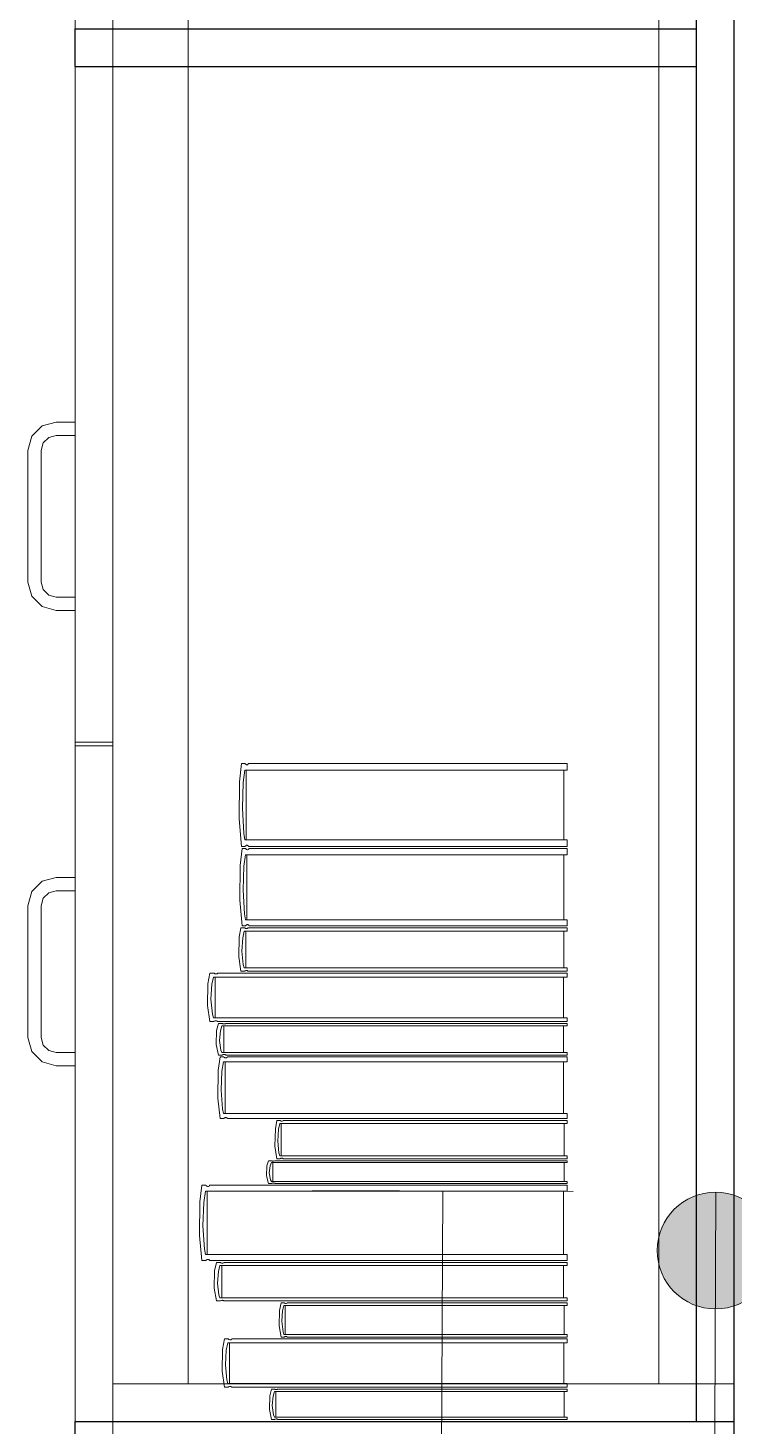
# Model space of a CAD drawing. Header units: inches. Extents: x -19 to 5698, y -728 to 92.
# Drawn here: x 128.308 to 128.683, y 34.793 to 35.536 of the extents above; entities that cross this region are included whole.
import ezdxf

# ---------------------------------------------------------------- set-up
doc = ezdxf.new("R2010")
doc.units = ezdxf.units.IN
doc.header["$MEASUREMENT"] = 0
doc.set_wipeout_variables(frame=1)
for name, pattern in [('HIDDEN', [0.375, 0.25, -0.125]), ('RAYITAS', [0.375, 0.25, -0.125]), ('Wipeout_Contour', [1, 0, -1])]:
    doc.linetypes.add(name, pattern=pattern)
for name, color, linetype, lineweight in [('00 conduct tomacorr', 120, 'HIDDEN', 30), ('T-TECHO-E', 150, 'Continuous', 20), ('TOMACORRIENTE', 22, 'RAYITAS', 9)]:
    doc.layers.add(name, color=color, linetype=linetype, lineweight=lineweight)
doc.layers.add('Interior - Mobiliario', color=7, linetype='Continuous')

# ---------------------------------------------------------------- blocks, each defined once
blk = doc.blocks.new('a')
at = {"layer": 'TOMACORRIENTE', "ltscale": 0.05}
h = blk.add_hatch(color=4, dxfattribs=at)
edge = h.paths.add_edge_path()
edge.add_arc((0, 0.0752), 0.02106, 0, 360)
at = {"layer": 'TOMACORRIENTE', "color": 4}
for p, q in [((-0.14553, 0.09625), (-0.0515, 0.09625)), ((-0.09851, 0.09625), (-0.09851, -0.09657)), ((0, 0.09625), (0, -0.09625)), ((0.06232, -0.09625), (0.06232, 0.09625))]:
    blk.add_line(p, q, dxfattribs=at)
blk.add_circle((0, 0.0752), 0.02106, dxfattribs=at)
blk = doc.blocks.new('CABLE 3FACE')
at = {"layer": 'T-TECHO-E', "rotation": 59.94170052614085}
blk.add_blockref('a', (0, 0), dxfattribs=at)

msp = doc.modelspace()

# ---------------------------------------------------------------- linework, layer by layer
at = {"layer": 'Interior - Mobiliario', "color": 175, "linetype": 'Continuous', "lineweight": 13}
for p, q in [((128.35299, 36.255), (128.35299, 34.795)), ((128.66299, 34.795), (128.66299, 36.255)), ((128.31, 35.3185), (128.31549, 35.32399)), ((128.31549, 35.32399), (128.32299, 35.326)), ((128.32299, 35.326), (128.33299, 35.326)), ((128.33299, 35.326), (128.33299, 35.319)), ((128.30799, 35.311), (128.31, 35.3185)), ((128.31606, 35.315), (128.31499, 35.311)), ((128.31899, 35.31793), (128.31606, 35.315)), ((128.32299, 35.319), (128.31899, 35.31793)), ((128.33299, 35.319), (128.32299, 35.319)), ((128.30799, 35.241), (128.30799, 35.311)), ((128.31499, 35.311), (128.31499, 35.241)), ((128.31, 35.2335), (128.30799, 35.241)), ((128.31499, 35.241), (128.31606, 35.237)), ((128.31549, 35.22801), (128.31, 35.2335)), ((128.31606, 35.237), (128.31899, 35.23407)), ((128.31899, 35.23407), (128.32299, 35.233)), ((128.32299, 35.226), (128.31549, 35.22801)), ((128.32299, 35.233), (128.33299, 35.233)), ((128.33299, 35.226), (128.32299, 35.226)), ((128.33299, 35.233), (128.33299, 35.226)), ((128.33299, 35.156), (128.35299, 35.156)), ((128.33299, 35.154), (128.35299, 35.154)), ((128.42137, 35.14462), (128.42042, 35.13493)), ((128.42325, 35.14462), (128.42137, 35.14462)), ((128.42334, 35.14445), (128.42325, 35.14462)), ((128.42356, 35.14418), (128.42334, 35.14445)), ((128.4238, 35.144), (128.42356, 35.14418)), ((128.42405, 35.1439), (128.4238, 35.144)), ((128.42456, 35.14397), (128.4243, 35.14389)), ((128.4248, 35.14413), (128.42456, 35.14397)), ((128.42502, 35.14439), (128.4248, 35.14413)), ((128.42516, 35.14462), (128.42502, 35.14439)), ((128.59433, 35.14462), (128.42516, 35.14462)), ((128.59433, 35.14109), (128.59433, 35.14462)), ((128.4223, 35.13447), (128.4231, 35.14109)), ((128.4231, 35.14109), (128.59433, 35.14109)), ((128.42396, 35.14109), (128.42396, 35.10397)), ((128.4243, 35.14389), (128.42405, 35.1439)), ((128.5926, 35.10397), (128.5926, 35.14109)), ((128.42042, 35.13493), (128.42021, 35.11517)), ((128.42186, 35.12087), (128.4223, 35.13447)), ((128.42021, 35.11517), (128.42137, 35.10044)), ((128.42258, 35.10733), (128.42186, 35.12087)), ((128.4231, 35.10397), (128.42258, 35.10733)), ((128.42171, 35.09944), (128.42077, 35.09041)), ((128.42137, 35.10044), (128.42325, 35.10044)), ((128.42359, 35.09944), (128.42171, 35.09944)), ((128.59433, 35.10397), (128.4231, 35.10397)), ((128.42325, 35.10044), (128.42339, 35.10068)), ((128.42339, 35.10068), (128.42361, 35.10093)), ((128.42369, 35.09928), (128.42359, 35.09944)), ((128.42361, 35.10093), (128.42385, 35.1011)), ((128.42385, 35.1011), (128.42411, 35.10118)), ((128.42411, 35.10118), (128.42436, 35.10117)), ((128.42436, 35.10117), (128.42461, 35.10107)), ((128.42461, 35.10107), (128.42485, 35.10088)), ((128.42485, 35.10088), (128.42507, 35.10061)), ((128.42507, 35.10061), (128.42516, 35.10044)), ((128.42516, 35.10044), (128.59433, 35.10044)), ((128.4255, 35.09944), (128.42536, 35.09922)), ((128.59433, 35.09944), (128.4255, 35.09944)), ((128.59433, 35.10044), (128.59433, 35.10397)), ((128.59433, 35.09615), (128.59433, 35.09944)), ((128.42265, 35.08998), (128.42344, 35.09615)), ((128.42344, 35.09615), (128.59433, 35.09615)), ((128.4239, 35.09903), (128.42369, 35.09928)), ((128.42414, 35.09886), (128.4239, 35.09903)), ((128.42439, 35.09876), (128.42414, 35.09886)), ((128.4243, 35.09615), (128.4243, 35.06157)), ((128.42465, 35.09875), (128.42439, 35.09876)), ((128.4249, 35.09883), (128.42465, 35.09875)), ((128.42514, 35.09898), (128.4249, 35.09883)), ((128.42536, 35.09922), (128.42514, 35.09898)), ((128.59261, 35.06157), (128.59261, 35.09615)), ((128.42077, 35.09041), (128.42056, 35.07201)), ((128.42221, 35.07731), (128.42265, 35.08998)), ((128.31549, 35.08199), (128.31, 35.0765)), ((128.32299, 35.084), (128.31549, 35.08199)), ((128.33299, 35.084), (128.32299, 35.084)), ((128.33299, 35.077), (128.33299, 35.084)), ((128.42293, 35.0647), (128.42221, 35.07731)), ((128.31, 35.0765), (128.30799, 35.069)), ((128.31499, 35.069), (128.31606, 35.073)), ((128.31606, 35.073), (128.31899, 35.07593)), ((128.31899, 35.07593), (128.32299, 35.077)), ((128.32299, 35.077), (128.33299, 35.077)), ((128.42056, 35.07201), (128.42171, 35.05828)), ((128.30799, 35.069), (128.30799, 34.999)), ((128.31499, 34.999), (128.31499, 35.069)), ((128.42344, 35.06157), (128.42293, 35.0647)), ((128.42113, 35.05728), (128.42018, 35.05222)), ((128.42301, 35.05728), (128.42113, 35.05728)), ((128.42171, 35.05828), (128.42359, 35.05828)), ((128.42206, 35.05198), (128.42286, 35.05543)), ((128.42286, 35.05543), (128.59433, 35.05543)), ((128.4231, 35.05719), (128.42301, 35.05728)), ((128.42332, 35.05705), (128.4231, 35.05719)), ((128.42356, 35.05695), (128.42332, 35.05705)), ((128.59433, 35.06157), (128.42344, 35.06157)), ((128.42381, 35.0569), (128.42356, 35.05695)), ((128.42359, 35.05828), (128.42373, 35.0585)), ((128.42372, 35.05543), (128.42372, 35.03604)), ((128.42373, 35.0585), (128.42396, 35.05874)), ((128.42407, 35.0569), (128.42381, 35.0569)), ((128.42396, 35.05874), (128.4242, 35.05889)), ((128.42432, 35.05694), (128.42407, 35.0569)), ((128.4242, 35.05889), (128.42445, 35.05897)), ((128.42456, 35.05703), (128.42432, 35.05694)), ((128.42445, 35.05897), (128.4247, 35.05896)), ((128.42479, 35.05716), (128.42456, 35.05703)), ((128.4247, 35.05896), (128.42495, 35.05887)), ((128.42493, 35.05728), (128.42479, 35.05716)), ((128.59433, 35.05728), (128.42493, 35.05728)), ((128.42495, 35.05887), (128.42519, 35.05869)), ((128.42519, 35.05869), (128.42541, 35.05844)), ((128.42541, 35.05844), (128.4255, 35.05828)), ((128.4255, 35.05828), (128.59433, 35.05828)), ((128.5926, 35.03604), (128.5926, 35.05543)), ((128.59433, 35.05828), (128.59433, 35.06157)), ((128.59433, 35.05543), (128.59433, 35.05728)), ((128.42018, 35.05222), (128.41996, 35.04189)), ((128.42162, 35.04487), (128.42206, 35.05198)), ((128.41996, 35.04189), (128.42113, 35.03419)), ((128.42234, 35.03779), (128.42162, 35.04487)), ((128.40463, 35.03319), (128.4036, 35.02754)), ((128.4067, 35.03319), (128.40463, 35.03319)), ((128.4068, 35.03309), (128.4067, 35.03319)), ((128.40704, 35.03293), (128.4068, 35.03309)), ((128.4073, 35.03282), (128.40704, 35.03293)), ((128.40758, 35.03276), (128.4073, 35.03282)), ((128.40786, 35.03276), (128.40758, 35.03276)), ((128.40813, 35.03281), (128.40786, 35.03276)), ((128.4084, 35.0329), (128.40813, 35.03281)), ((128.40864, 35.03305), (128.4084, 35.0329)), ((128.4088, 35.03319), (128.40864, 35.03305)), ((128.59433, 35.03319), (128.4088, 35.03319)), ((128.42113, 35.03419), (128.42301, 35.03419)), ((128.42286, 35.03604), (128.42234, 35.03779)), ((128.59433, 35.03604), (128.42286, 35.03604)), ((128.42301, 35.03419), (128.42315, 35.03431)), ((128.42315, 35.03431), (128.42338, 35.03444)), ((128.42338, 35.03444), (128.42362, 35.03453)), ((128.42362, 35.03453), (128.42387, 35.03458)), ((128.42387, 35.03458), (128.42412, 35.03457)), ((128.42412, 35.03457), (128.42437, 35.03452)), ((128.42437, 35.03452), (128.42461, 35.03442)), ((128.42461, 35.03442), (128.42483, 35.03428)), ((128.42483, 35.03428), (128.42493, 35.03419)), ((128.42493, 35.03419), (128.59433, 35.03419)), ((128.59433, 35.03419), (128.59433, 35.03604)), ((128.59433, 35.03113), (128.59433, 35.03319)), ((128.4036, 35.02754), (128.40336, 35.01603)), ((128.40518, 35.01935), (128.40566, 35.02727)), ((128.40566, 35.02727), (128.40653, 35.03113)), ((128.40653, 35.03113), (128.59433, 35.03113)), ((128.40748, 35.03113), (128.40748, 35.00951)), ((128.59244, 35.00951), (128.59244, 35.03113)), ((128.40597, 35.01146), (128.40518, 35.01935)), ((128.40336, 35.01603), (128.40463, 35.00745)), ((128.40653, 35.00951), (128.40597, 35.01146)), ((128.40463, 35.00745), (128.4067, 35.00745)), ((128.59433, 35.00951), (128.40653, 35.00951)), ((128.4067, 35.00745), (128.40685, 35.00759)), ((128.40685, 35.00759), (128.4071, 35.00773)), ((128.4071, 35.00773), (128.40736, 35.00783)), ((128.40736, 35.00783), (128.40764, 35.00788)), ((128.40764, 35.00788), (128.40792, 35.00787)), ((128.40792, 35.00787), (128.40819, 35.00781)), ((128.40816, 35.00277), (128.40793, 34.99527)), ((128.40918, 35.00645), (128.40816, 35.00277)), ((128.40819, 35.00781), (128.40845, 35.0077)), ((128.40845, 35.0077), (128.40869, 35.00755)), ((128.40869, 35.00755), (128.4088, 35.00745)), ((128.4088, 35.00745), (128.59433, 35.00745)), ((128.41119, 35.00645), (128.40918, 35.00645)), ((128.41018, 35.0026), (128.41103, 35.00511)), ((128.41103, 35.00511), (128.59433, 35.00511)), ((128.41129, 35.00638), (128.41119, 35.00645)), ((128.41153, 35.00628), (128.41129, 35.00638)), ((128.41178, 35.00621), (128.41153, 35.00628)), ((128.41205, 35.00617), (128.41178, 35.00621)), ((128.41195, 35.00511), (128.41195, 34.99102)), ((128.41232, 35.00617), (128.41205, 35.00617)), ((128.41259, 35.0062), (128.41232, 35.00617)), ((128.41285, 35.00626), (128.41259, 35.0062)), ((128.41309, 35.00636), (128.41285, 35.00626)), ((128.41324, 35.00645), (128.41309, 35.00636)), ((128.59433, 35.00645), (128.41324, 35.00645)), ((128.59248, 34.99102), (128.59248, 35.00511)), ((128.59433, 35.00745), (128.59433, 35.00951)), ((128.59433, 35.00511), (128.59433, 35.00645)), ((128.30799, 34.999), (128.31, 34.9915)), ((128.31606, 34.995), (128.31499, 34.999)), ((128.40971, 34.99744), (128.41018, 35.0026)), ((128.41048, 34.99229), (128.40971, 34.99744)), ((128.31, 34.9915), (128.31549, 34.98601)), ((128.31899, 34.99207), (128.31606, 34.995)), ((128.32299, 34.991), (128.31899, 34.99207)), ((128.33299, 34.991), (128.32299, 34.991)), ((128.33299, 34.984), (128.33299, 34.991)), ((128.40793, 34.99527), (128.40918, 34.98968)), ((128.40999, 34.98868), (128.40898, 34.98149)), ((128.40918, 34.98968), (128.41119, 34.98968)), ((128.412, 34.98868), (128.40999, 34.98868)), ((128.41103, 34.99102), (128.41048, 34.99229)), ((128.59433, 34.99102), (128.41103, 34.99102)), ((128.41119, 34.98968), (128.41134, 34.98977)), ((128.41134, 34.98977), (128.41158, 34.98987)), ((128.41158, 34.98987), (128.41184, 34.98993)), ((128.41184, 34.98993), (128.41211, 34.98996)), ((128.4121, 34.98855), (128.412, 34.98868)), ((128.41233, 34.98836), (128.4121, 34.98855)), ((128.41211, 34.98996), (128.41238, 34.98996)), ((128.41258, 34.98822), (128.41233, 34.98836)), ((128.41238, 34.98996), (128.41265, 34.98992)), ((128.41285, 34.98814), (128.41258, 34.98822)), ((128.41265, 34.98992), (128.4129, 34.98985)), ((128.41312, 34.98813), (128.41285, 34.98814)), ((128.4129, 34.98985), (128.41314, 34.98975)), ((128.41339, 34.98819), (128.41312, 34.98813)), ((128.41314, 34.98975), (128.41324, 34.98968)), ((128.41324, 34.98968), (128.59433, 34.98968)), ((128.41365, 34.98832), (128.41339, 34.98819)), ((128.41389, 34.98851), (128.41365, 34.98832)), ((128.41404, 34.98868), (128.41389, 34.98851)), ((128.59433, 34.98868), (128.41404, 34.98868)), ((128.59433, 34.98968), (128.59433, 34.99102)), ((128.59433, 34.98606), (128.59433, 34.98868)), ((128.31549, 34.98601), (128.32299, 34.984)), ((128.32299, 34.984), (128.33299, 34.984)), ((128.40898, 34.98149), (128.40875, 34.96682)), ((128.41052, 34.97105), (128.41099, 34.98115)), ((128.41099, 34.98115), (128.41183, 34.98606)), ((128.41183, 34.98606), (128.59433, 34.98606)), ((128.41276, 34.98606), (128.41276, 34.95851)), ((128.59249, 34.95851), (128.59249, 34.98606)), ((128.40875, 34.96682), (128.40999, 34.95588)), ((128.41129, 34.96099), (128.41052, 34.97105)), ((128.41183, 34.95851), (128.41129, 34.96099)), ((128.59433, 34.95851), (128.41183, 34.95851)), ((128.59433, 34.95588), (128.59433, 34.95851)), ((128.40999, 34.95588), (128.412, 34.95588)), ((128.412, 34.95588), (128.41215, 34.95606)), ((128.41215, 34.95606), (128.41239, 34.95625)), ((128.41239, 34.95625), (128.41264, 34.95637)), ((128.41264, 34.95637), (128.41291, 34.95643)), ((128.41291, 34.95643), (128.41318, 34.95642)), ((128.41318, 34.95642), (128.41345, 34.95635)), ((128.41345, 34.95635), (128.4137, 34.95621)), ((128.4137, 34.95621), (128.41393, 34.95601)), ((128.41393, 34.95601), (128.41404, 34.95588)), ((128.41404, 34.95588), (128.59433, 34.95588)), ((128.44022, 34.95488), (128.43938, 34.95041)), ((128.44189, 34.95488), (128.44022, 34.95488)), ((128.44105, 34.9502), (128.44176, 34.95325)), ((128.44176, 34.95325), (128.59433, 34.95325)), ((128.44198, 34.9548), (128.44189, 34.95488)), ((128.44217, 34.95468), (128.44198, 34.9548)), ((128.44239, 34.95459), (128.44217, 34.95468)), ((128.44261, 34.95455), (128.44239, 34.95459)), ((128.44253, 34.95325), (128.44253, 34.93614)), ((128.44284, 34.95454), (128.44261, 34.95455)), ((128.44306, 34.95458), (128.44284, 34.95454)), ((128.44328, 34.95466), (128.44306, 34.95458)), ((128.44347, 34.95477), (128.44328, 34.95466)), ((128.4436, 34.95488), (128.44347, 34.95477)), ((128.59433, 34.95488), (128.4436, 34.95488)), ((128.59279, 34.93614), (128.59279, 34.95325)), ((128.59433, 34.95325), (128.59433, 34.95488)), ((128.43938, 34.95041), (128.43918, 34.9413)), ((128.44066, 34.94393), (128.44105, 34.9502)), ((128.4413, 34.93768), (128.44066, 34.94393)), ((128.43918, 34.9413), (128.44022, 34.9345)), ((128.44176, 34.93614), (128.4413, 34.93768)), ((128.59433, 34.93614), (128.44176, 34.93614)), ((128.59433, 34.9345), (128.59433, 34.93614)), ((128.43484, 34.93086), (128.43464, 34.92548)), ((128.43571, 34.9335), (128.43484, 34.93086)), ((128.43743, 34.9335), (128.43571, 34.9335)), ((128.43616, 34.92703), (128.43656, 34.93074)), ((128.43656, 34.93074), (128.43729, 34.93254)), ((128.43729, 34.93254), (128.59433, 34.93254)), ((128.43752, 34.93346), (128.43743, 34.9335)), ((128.43772, 34.93339), (128.43752, 34.93346)), ((128.43794, 34.93333), (128.43772, 34.93339)), ((128.43817, 34.93331), (128.43794, 34.93333)), ((128.43809, 34.93254), (128.43809, 34.92243)), ((128.4384, 34.9333), (128.43817, 34.93331)), ((128.43863, 34.93333), (128.4384, 34.9333)), ((128.43885, 34.93337), (128.43863, 34.93333)), ((128.43906, 34.93344), (128.43885, 34.93337)), ((128.43919, 34.9335), (128.43906, 34.93344)), ((128.59433, 34.9335), (128.43919, 34.9335)), ((128.44022, 34.9345), (128.44189, 34.9345)), ((128.44189, 34.9345), (128.44202, 34.93461)), ((128.44202, 34.93461), (128.44222, 34.93473)), ((128.44222, 34.93473), (128.44243, 34.93481)), ((128.44243, 34.93481), (128.44266, 34.93485)), ((128.44266, 34.93485), (128.44289, 34.93484)), ((128.44289, 34.93484), (128.44311, 34.93479)), ((128.44311, 34.93479), (128.44332, 34.93471)), ((128.44332, 34.93471), (128.44351, 34.93458)), ((128.44351, 34.93458), (128.4436, 34.9345)), ((128.4436, 34.9345), (128.59433, 34.9345)), ((128.59275, 34.92243), (128.59275, 34.93254)), ((128.59433, 34.93254), (128.59433, 34.9335)), ((128.43464, 34.92548), (128.43571, 34.92147)), ((128.43571, 34.92147), (128.43743, 34.92147)), ((128.43682, 34.92334), (128.43616, 34.92703)), ((128.43729, 34.92243), (128.43682, 34.92334)), ((128.59433, 34.92243), (128.43729, 34.92243)), ((128.43743, 34.92147), (128.43756, 34.92153)), ((128.43756, 34.92153), (128.43777, 34.9216)), ((128.43777, 34.9216), (128.43799, 34.92165)), ((128.43799, 34.92165), (128.43822, 34.92167)), ((128.43822, 34.92167), (128.43845, 34.92166)), ((128.43845, 34.92166), (128.43868, 34.92164)), ((128.43868, 34.92164), (128.4389, 34.92159)), ((128.4389, 34.92159), (128.4391, 34.92151)), ((128.4391, 34.92151), (128.43919, 34.92147)), ((128.43919, 34.92147), (128.59433, 34.92147)), ((128.59433, 34.92147), (128.59433, 34.92243)), ((128.40032, 34.92047), (128.39926, 34.91168)), ((128.40243, 34.92047), (128.40032, 34.92047)), ((128.40137, 34.91126), (128.40226, 34.91726)), ((128.40226, 34.91726), (128.59433, 34.91726)), ((128.40254, 34.92031), (128.40243, 34.92047)), ((128.40278, 34.92007), (128.40254, 34.92031)), ((128.40305, 34.9199), (128.40278, 34.92007)), ((128.40333, 34.91981), (128.40305, 34.9199)), ((128.40323, 34.91726), (128.40323, 34.88362)), ((128.40362, 34.9198), (128.40333, 34.91981)), ((128.4039, 34.91987), (128.40362, 34.9198)), ((128.40417, 34.92002), (128.4039, 34.91987)), ((128.40442, 34.92025), (128.40417, 34.92002)), ((128.40458, 34.92047), (128.40442, 34.92025)), ((128.59433, 34.92047), (128.40458, 34.92047)), ((128.59239, 34.88362), (128.59239, 34.91726)), ((128.59433, 34.91726), (128.59433, 34.92047)), ((128.39926, 34.91168), (128.39902, 34.89377)), ((128.40088, 34.89894), (128.40137, 34.91126)), ((128.40169, 34.88665), (128.40088, 34.89894)), ((128.39902, 34.89377), (128.40032, 34.88041)), ((128.40226, 34.88362), (128.40169, 34.88665)), ((128.40032, 34.88041), (128.40243, 34.88041)), ((128.59433, 34.88362), (128.40226, 34.88362)), ((128.40243, 34.88041), (128.40259, 34.88063)), ((128.40259, 34.88063), (128.40284, 34.88086)), ((128.40284, 34.88086), (128.40311, 34.88101)), ((128.40311, 34.88101), (128.40339, 34.88108)), ((128.40339, 34.88108), (128.40368, 34.88107)), ((128.40368, 34.88107), (128.40396, 34.88098)), ((128.40396, 34.88098), (128.40423, 34.88081)), ((128.40423, 34.88081), (128.40447, 34.88057)), ((128.40447, 34.88057), (128.40458, 34.88041)), ((128.40458, 34.88041), (128.59433, 34.88041)), ((128.40809, 34.87941), (128.40707, 34.87493)), ((128.41012, 34.87941), (128.40809, 34.87941)), ((128.4091, 34.87471), (128.40995, 34.87778)), ((128.40995, 34.87778), (128.59433, 34.87778)), ((128.41022, 34.87933), (128.41012, 34.87941)), ((128.41046, 34.87921), (128.41022, 34.87933)), ((128.41071, 34.87912), (128.41046, 34.87921)), ((128.41098, 34.87908), (128.41071, 34.87912)), ((128.41089, 34.87778), (128.41089, 34.8606)), ((128.41126, 34.87907), (128.41098, 34.87908)), ((128.41153, 34.87911), (128.41126, 34.87907)), ((128.41179, 34.87919), (128.41153, 34.87911)), ((128.41203, 34.8793), (128.41179, 34.87919)), ((128.41218, 34.87941), (128.41203, 34.8793)), ((128.59433, 34.87941), (128.41218, 34.87941)), ((128.59247, 34.8606), (128.59247, 34.87778)), ((128.59433, 34.88041), (128.59433, 34.88362)), ((128.59433, 34.87778), (128.59433, 34.87941)), ((128.40707, 34.87493), (128.40684, 34.86578)), ((128.40862, 34.86842), (128.4091, 34.87471)), ((128.40684, 34.86578), (128.40809, 34.85896)), ((128.4094, 34.86215), (128.40862, 34.86842)), ((128.40995, 34.8606), (128.4094, 34.86215)), ((128.40809, 34.85896), (128.41012, 34.85896)), ((128.59433, 34.8606), (128.40995, 34.8606)), ((128.41012, 34.85896), (128.41027, 34.85907)), ((128.41027, 34.85907), (128.41051, 34.85919)), ((128.41051, 34.85919), (128.41077, 34.85927)), ((128.41077, 34.85927), (128.41104, 34.85931)), ((128.41104, 34.85931), (128.41132, 34.8593)), ((128.41132, 34.8593), (128.41159, 34.85925)), ((128.41159, 34.85925), (128.41184, 34.85917)), ((128.41184, 34.85917), (128.41208, 34.85904)), ((128.41208, 34.85904), (128.41218, 34.85896)), ((128.41218, 34.85896), (128.59433, 34.85896)), ((128.44238, 34.85796), (128.44155, 34.85397)), ((128.44403, 34.85796), (128.44238, 34.85796)), ((128.4432, 34.85378), (128.4439, 34.85651)), ((128.4439, 34.85651), (128.59433, 34.85651)), ((128.44412, 34.85789), (128.44403, 34.85796)), ((128.44431, 34.85778), (128.44412, 34.85789)), ((128.44452, 34.85771), (128.44431, 34.85778)), ((128.44474, 34.85766), (128.44452, 34.85771)), ((128.44466, 34.85651), (128.44466, 34.84123)), ((128.44496, 34.85766), (128.44474, 34.85766)), ((128.44518, 34.85769), (128.44496, 34.85766)), ((128.44539, 34.85776), (128.44518, 34.85769)), ((128.44559, 34.85787), (128.44539, 34.85776)), ((128.44571, 34.85796), (128.44559, 34.85787)), ((128.59433, 34.85796), (128.44571, 34.85796)), ((128.59281, 34.84123), (128.59281, 34.85651)), ((128.59433, 34.85896), (128.59433, 34.8606)), ((128.59433, 34.85651), (128.59433, 34.85796)), ((128.44155, 34.85397), (128.44136, 34.84584)), ((128.44281, 34.84818), (128.4432, 34.85378)), ((128.44345, 34.84261), (128.44281, 34.84818)), ((128.44136, 34.84584), (128.44238, 34.83977)), ((128.44238, 34.83977), (128.44403, 34.83977)), ((128.4439, 34.84123), (128.44345, 34.84261)), ((128.59433, 34.84123), (128.4439, 34.84123)), ((128.44403, 34.83977), (128.44416, 34.83987)), ((128.44416, 34.83987), (128.44435, 34.83997)), ((128.44435, 34.83997), (128.44456, 34.84004)), ((128.44456, 34.84004), (128.44479, 34.84007)), ((128.44479, 34.84007), (128.44501, 34.84007)), ((128.44501, 34.84007), (128.44523, 34.84003)), ((128.44523, 34.84003), (128.44544, 34.83995)), ((128.44544, 34.83995), (128.44563, 34.83984)), ((128.44563, 34.83984), (128.44571, 34.83977)), ((128.44571, 34.83977), (128.59433, 34.83977)), ((128.59433, 34.83977), (128.59433, 34.84123)), ((128.41135, 34.83314), (128.41112, 34.82167)), ((128.41235, 34.83877), (128.41135, 34.83314)), ((128.41432, 34.83877), (128.41235, 34.83877)), ((128.41287, 34.82498), (128.41333, 34.83288)), ((128.41333, 34.83288), (128.41417, 34.83672)), ((128.41417, 34.83672), (128.59433, 34.83672)), ((128.41442, 34.83867), (128.41432, 34.83877)), ((128.41465, 34.83851), (128.41442, 34.83867)), ((128.41491, 34.83841), (128.41465, 34.83851)), ((128.41517, 34.83835), (128.41491, 34.83841)), ((128.41508, 34.83672), (128.41508, 34.81517)), ((128.41544, 34.83834), (128.41517, 34.83835)), ((128.4157, 34.83839), (128.41544, 34.83834)), ((128.41596, 34.83849), (128.4157, 34.83839)), ((128.41619, 34.83863), (128.41596, 34.83849)), ((128.41634, 34.83877), (128.41619, 34.83863)), ((128.59433, 34.83877), (128.41634, 34.83877)), ((128.59251, 34.81517), (128.59251, 34.83672)), ((128.59433, 34.83672), (128.59433, 34.83877)), ((128.41363, 34.81711), (128.41287, 34.82498)), ((128.41112, 34.82167), (128.41235, 34.81312)), ((128.41417, 34.81517), (128.41363, 34.81711)), ((128.35299, 34.815), (128.39299, 34.815)), ((128.39299, 34.815), (128.64299, 34.815)), ((128.41235, 34.81312), (128.41432, 34.81312)), ((128.59433, 34.81517), (128.41417, 34.81517)), ((128.41432, 34.81312), (128.41447, 34.81325)), ((128.41447, 34.81325), (128.41471, 34.8134)), ((128.41471, 34.8134), (128.41496, 34.8135)), ((128.41496, 34.8135), (128.41523, 34.81355)), ((128.41523, 34.81355), (128.4155, 34.81354)), ((128.4155, 34.81354), (128.41576, 34.81348)), ((128.41576, 34.81348), (128.41601, 34.81337)), ((128.41601, 34.81337), (128.41624, 34.81322)), ((128.41624, 34.81322), (128.41634, 34.81312)), ((128.41634, 34.81312), (128.59433, 34.81312)), ((128.43728, 34.81212), (128.43642, 34.80858)), ((128.43899, 34.81212), (128.43728, 34.81212)), ((128.43813, 34.80841), (128.43885, 34.81083)), ((128.43885, 34.81083), (128.59433, 34.81083)), ((128.43907, 34.81205), (128.43899, 34.81212)), ((128.43927, 34.81196), (128.43907, 34.81205)), ((128.43949, 34.81189), (128.43927, 34.81196)), ((128.43972, 34.81185), (128.43949, 34.81189)), ((128.43995, 34.81185), (128.43972, 34.81185)), ((128.44018, 34.81188), (128.43995, 34.81185)), ((128.44039, 34.81194), (128.44018, 34.81188)), ((128.4406, 34.81203), (128.44039, 34.81194)), ((128.44073, 34.81212), (128.4406, 34.81203)), ((128.59433, 34.81212), (128.44073, 34.81212)), ((128.59433, 34.81312), (128.59433, 34.81517)), ((128.59433, 34.81083), (128.59433, 34.81212)), ((128.43642, 34.80858), (128.43622, 34.80137)), ((128.43773, 34.80345), (128.43813, 34.80841)), ((128.35299, 34.795), (128.66299, 34.795))]:
    msp.add_line(p, q, dxfattribs=at)

# ---------------------------------------------------------------- next in the draw order: wipeouts: each hides what was drawn before it
at = {"color": 254, "linetype": 'Wipeout_Contour', "lineweight": 0, "ltscale": 3363.231847}
msp.add_wipeout([(128.33299, 35.535), (128.33299, 35.515), (128.66299, 35.515), (128.66299, 35.535)], dxfattribs=at).dxf.layer = 'Interior - Mobiliario'

# ---------------------------------------------------------------- next in the draw order: linework, layer by layer
at = {"layer": 'Interior - Mobiliario', "color": 175, "linetype": 'Continuous', "lineweight": 13}
for p, q in [((128.35299, 36.235), (128.35299, 34.815)), ((128.39299, 34.815), (128.39299, 36.235)), ((128.64299, 36.235), (128.64299, 34.815)), ((128.33299, 35.535), (128.33299, 35.894)), ((128.35299, 35.535), (128.35299, 35.894)), ((128.66299, 35.535), (128.33299, 35.535)), ((128.33299, 35.535), (128.33299, 35.515)), ((128.33299, 35.535), (128.33299, 35.515)), ((128.33299, 35.535), (128.35299, 35.535)), ((128.66299, 35.515), (128.66299, 35.535)), ((128.33299, 35.515), (128.66299, 35.515)), ((128.33299, 35.515), (128.33299, 35.156)), ((128.33299, 35.515), (128.35299, 35.515)), ((128.35299, 35.515), (128.35299, 35.156))]:
    msp.add_line(p, q, dxfattribs=at)
at = {"layer": 'Interior - Mobiliario', "color": 175, "linetype": 'Continuous', "lineweight": 30}
for p, q in [((128.33299, 35.535), (128.66299, 35.535)), ((128.33299, 35.515), (128.33299, 35.535)), ((128.66299, 35.515), (128.66299, 35.535)), ((128.33299, 35.515), (128.66299, 35.515))]:
    msp.add_line(p, q, dxfattribs=at)

# ---------------------------------------------------------------- next in the draw order: wipeouts: each hides what was drawn before it
at = {"color": 254, "linetype": 'Wipeout_Contour', "lineweight": 0, "ltscale": 3363.93243}
msp.add_wipeout([(128.66299, 36.255), (128.66299, 34.795), (128.68299, 34.795), (128.68299, 36.255)], dxfattribs=at).dxf.layer = 'Interior - Mobiliario'

# ---------------------------------------------------------------- next in the draw order: linework, layer by layer
at = {"layer": 'Interior - Mobiliario', "color": 175, "linetype": 'Continuous', "lineweight": 30}
for p, q in [((128.66299, 34.795), (128.66299, 36.255)), ((128.68299, 34.795), (128.68299, 36.255)), ((128.66299, 34.795), (128.68299, 34.795))]:
    msp.add_line(p, q, dxfattribs=at)
at = {"layer": 'Interior - Mobiliario', "color": 175, "linetype": 'Continuous', "lineweight": 13}
for p, q in [((128.66299, 36.255), (128.66299, 34.795)), ((128.68299, 34.795), (128.68299, 36.255)), ((128.68299, 34.815), (128.68299, 36.235)), ((128.66299, 35.535), (128.33299, 35.535)), ((128.66299, 35.515), (128.66299, 35.535)), ((128.33299, 35.515), (128.66299, 35.515)), ((128.64299, 34.815), (128.68299, 34.815)), ((128.66299, 34.795), (128.68299, 34.795))]:
    msp.add_line(p, q, dxfattribs=at)

# ---------------------------------------------------------------- next in the draw order: wipeouts: each hides what was drawn before it
at = {"color": 254, "linetype": 'Wipeout_Contour', "lineweight": 0, "ltscale": 3363.148049}
msp.add_wipeout([(128.33299, 34.795), (128.33299, 34.775), (128.68299, 34.775), (128.68299, 34.795)], dxfattribs=at).dxf.layer = 'Interior - Mobiliario'

# ---------------------------------------------------------------- next in the draw order: linework, layer by layer
at = {"layer": 'Interior - Mobiliario', "color": 175, "linetype": 'Continuous', "lineweight": 13}
for p, q in [((128.33299, 34.775), (128.33299, 36.275)), ((128.68299, 36.275), (128.68299, 34.775)), ((128.33299, 36.255), (128.33299, 34.795)), ((128.33299, 36.255), (128.33299, 34.795)), ((128.35299, 36.255), (128.35299, 34.795)), ((128.35299, 36.255), (128.35299, 34.795)), ((128.66299, 34.795), (128.66299, 36.255)), ((128.66299, 34.795), (128.66299, 36.255)), ((128.66299, 34.795), (128.66299, 36.255)), ((128.68299, 34.795), (128.68299, 36.255)), ((128.33299, 34.795), (128.33299, 35.154)), ((128.35299, 34.795), (128.35299, 35.154)), ((128.35299, 34.815), (128.35299, 34.775)), ((128.43964, 34.81083), (128.43964, 34.79729)), ((128.59276, 34.79729), (128.59276, 34.81083)), ((128.68299, 34.775), (128.68299, 34.815)), ((128.43838, 34.79851), (128.43773, 34.80345)), ((128.68299, 34.795), (128.33299, 34.795)), ((128.33299, 34.795), (128.33299, 34.775)), ((128.33299, 34.795), (128.68299, 34.795)), ((128.33299, 34.795), (128.66299, 34.795)), ((128.33299, 34.795), (128.35299, 34.795)), ((128.35299, 34.795), (128.66299, 34.795)), ((128.35299, 34.795), (128.66299, 34.795)), ((128.43622, 34.80137), (128.43728, 34.796)), ((128.43728, 34.796), (128.43899, 34.796)), ((128.43885, 34.79729), (128.43838, 34.79851)), ((128.59433, 34.79729), (128.43885, 34.79729)), ((128.43899, 34.796), (128.43912, 34.79609)), ((128.43912, 34.79609), (128.43932, 34.79618)), ((128.43932, 34.79618), (128.43954, 34.79624)), ((128.43954, 34.79624), (128.43977, 34.79627)), ((128.43977, 34.79627), (128.44, 34.79627)), ((128.44, 34.79627), (128.44022, 34.79623)), ((128.44022, 34.79623), (128.44044, 34.79616)), ((128.44044, 34.79616), (128.44064, 34.79606)), ((128.44064, 34.79606), (128.44073, 34.796)), ((128.44073, 34.796), (128.59433, 34.796)), ((128.59433, 34.796), (128.59433, 34.79729)), ((128.68299, 34.775), (128.68299, 34.795))]:
    msp.add_line(p, q, dxfattribs=at)
at = {"layer": 'Interior - Mobiliario', "color": 175, "linetype": 'Continuous', "lineweight": 30}
for p, q in [((128.33299, 34.795), (128.68299, 34.795)), ((128.33299, 34.775), (128.33299, 34.795)), ((128.68299, 34.775), (128.68299, 34.795))]:
    msp.add_line(p, q, dxfattribs=at)

# ---------------------------------------------------------------- next in the draw order: block references
at = {"layer": '00 conduct tomacorr', "xscale": 1.47256122672843, "yscale": 1.47256122672843, "zscale": 1.47256122672843, "rotation": 299.7894777823319}
msp.add_blockref('CABLE 3FACE', (128.67267, 34.77501, -0.00018), dxfattribs=at)

doc.saveas('drawing.dxf')
